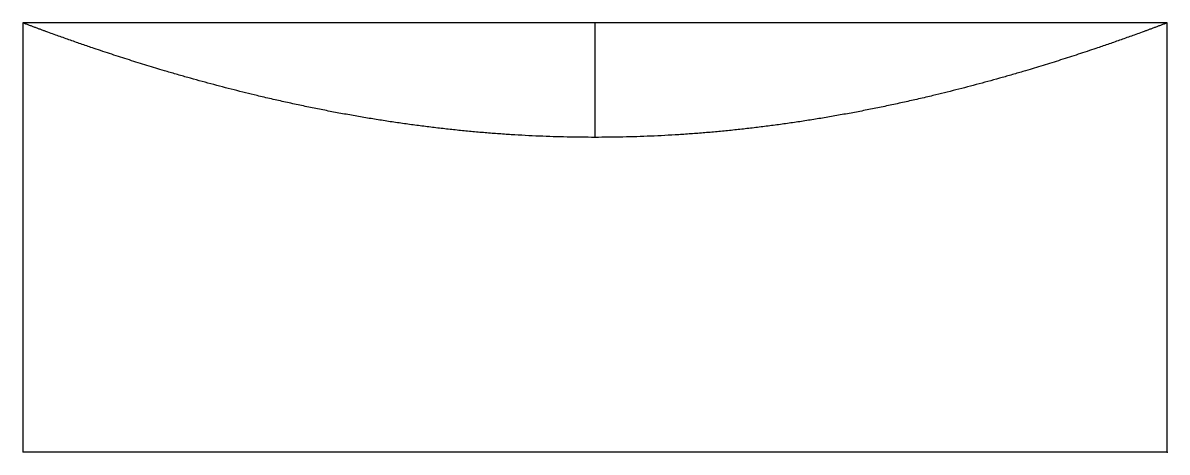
# Model space of a CAD drawing. Header units: millimetres. Extents: x -80 to 0, y 0 to 30.
import ezdxf

# ---------------------------------------------------------------- set-up
doc = ezdxf.new("R2010")
doc.units = ezdxf.units.MM
doc.layers.get('0').update_dxf_attribs({"linetype": 'CONTINUOUS'})

msp = doc.modelspace()

# ---------------------------------------------------------------- linework, layer by layer
for p, q in [((-80, 30), (-80, 0)), ((0, 30), (-80, 30)), ((-40, 22), (-40, 30)), ((0, 0), (0, 30)), ((0, 0), (-80, 0))]:
    msp.add_line(p, q)
msp.add_open_spline([(0, 30), (-1.6, 29.393), (-4.8, 28.233), (-9.6, 26.651), (-16, 24.865), (-24, 23.208), (-32, 22.177), (-40, 21.824), (-48, 22.177), (-56, 23.208), (-64, 24.865), (-70.4, 26.651), (-75.2, 28.233), (-78.4, 29.393), (-80, 30)], degree=5)
msp.add_point((0, 0))

doc.saveas('drawing.dxf')
